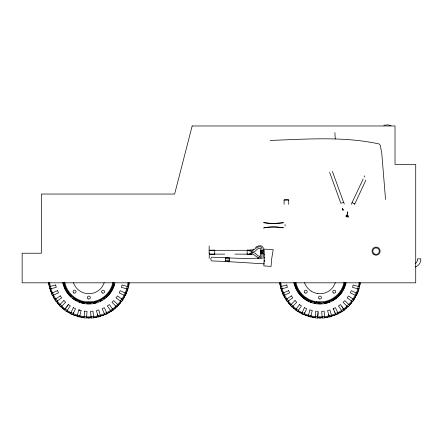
<?xml version="1.0" encoding="UTF-8"?>
<svg xmlns="http://www.w3.org/2000/svg" width="443" height="443" viewBox="0 0 443 443"><rect width="100%" height="100%" fill="white"/><g stroke="black" fill="none" stroke-linecap="round" stroke-linejoin="round"><path stroke-width="0.66" d="M347.478 211.643L347.262 216.605M263.247 256.79L263.33 253.54M347.384 213.681L347.406 213.161M347.445 212.396L347.423 212.806M347.257 216.937L347.268 216.633M209.162 245.97L209.151 252.859M264.632 261.796L264.737 259.936M84.159 316.557L86.59 316.767M317.852 315.039L318.174 311.368L315.743 311.152L315.156 317.847L317.587 318.063L317.869 314.857M317.913 314.364L317.958 313.827M318.008 313.245L318.063 312.636M317.587 318.063L317.725 316.485M317.769 315.992L317.797 315.66M347.234 216.954L347.378 216.937M128.121 282.44L127.379 286.449M129.035 282.556L128.271 286.687M129.206 283.265L128.78 285.674M359.234 282.44L358.492 286.449M360.148 282.556L359.018 289.118L352.528 287.38L353.16 285.021L359.65 286.759M209.19 250.672L209.251 250.306L250.721 250.306M224.701 254.132L209.251 254.132L209.312 253.767M209.279 250.234L214.733 250.168L214.733 254.282L209.279 254.216L209.157 258.396M214.733 254.282L214.8 253.889M80.582 317L81.778 317.52L82.985 317.426M311.695 317L312.885 317.52L314.098 317.426M345.811 283.132L343.486 289.523M79.779 315.776L77.431 315.117M310.897 315.748L308.533 315.145M78.826 309.906L77.088 316.396L79.447 317.033L81.185 310.537L78.826 309.906L80.05 310.233M114.438 284.201C113.043 289.412 110.025 294.174 105.883 297.641M126.748 288.808L125.214 293M127.988 287.828L125.574 294.462M357.861 288.808L356.327 293M358.946 288.371L357.163 293.388M358.68 290.182L357.844 292.474M76.118 315.798L73.726 315.222M304.934 314.962L306.019 315.682L307.232 315.798M104.238 282.662L102.516 286.272A16.441 16.441 0 0 1 97.704 291.084A16.125 16.125 0 0 1 91.269 293.526L86.429 293.521A16.12 16.12 0 0 1 79.995 291.084A16.441 16.441 0 0 1 75.188 286.272A16.125 16.125 0 0 1 73.433 282.673M335.351 282.662L333.623 286.272A16.441 16.441 0 0 1 328.817 291.084A16.125 16.125 0 0 1 322.382 293.526L317.542 293.521M354.522 204.561L365.84 180.196M250.954 250.09L247.26 250.09L247.083 253.966L247.26 254.376L251.569 254.376M247.26 254.376L247.438 253.966M71.035 312.581L73.3 313.5M351.277 204.267L363.188 178.961M364.057 177.089L364.639 175.838M73.577 312.908L73.715 312.608M304.413 313.5L302.148 312.581M304.69 312.908L304.828 312.608M124.184 295.21L121.947 299.086M125.325 294.972L122.046 300.592M355.292 295.21L353.06 299.086M356.687 294.462L353.154 300.592M67.524 311.778L68.466 312.675L69.64 313.002M298.637 311.778L299.579 312.675L300.747 313.002M122.988 299.186L124.184 297.74L124.511 296.566M354.101 299.186L354.4 298.682M342.904 290.586L341.016 293.432L337.904 296.843M354.638 298.82L355.618 296.566M65.215 308.954L67.214 310.355M65.647 308.339L66.051 307.763M66.893 306.562L67.225 306.085M67.58 305.581L67.94 305.066M120.463 301.03L121.842 299.014M351.576 301.03L352.977 299.031M120.546 301.085L117.672 304.502M121.299 301.617C117.329 306.944 112.013 311.257 105.988 314.059M351.653 301.085L348.779 304.502M352.406 301.617L349.433 305.149M61.882 307.575L62.651 308.627L64.617 309.812M292.995 307.575L293.764 308.627L294.861 309.148M292.912 306.119L291.184 304.391M60.093 304.369L61.798 306.119M115.872 306.157L117.6 304.43M348.713 304.43L346.897 306.069M284.079 204.345L284.079 200.103L284.467 199.721L288.349 199.721L288.736 200.103L288.736 204.345M115.944 306.224L112.522 309.092M347.052 306.224L343.63 309.092M348.209 306.39L343.209 310.537M57.047 302.431L57.629 303.599L58.614 304.302M288.16 302.431L288.736 303.599L289.728 304.302M336.996 297.641L332.156 300.858M104.05 299.047L104.941 298.399M113.048 309.845L113.463 309.541M344.322 310.072L342.317 311.473L338.463 305.969L340.462 304.568L344.322 310.072L344.161 309.845M57.219 300.98L55.923 298.909M286.953 298.964L288.354 300.963M110.462 310.41L112.461 309.009M341.575 310.41L343.558 308.981M110.517 310.488L106.652 312.708M255.473 247.548C257.189 245.97 259.626 245.383 261.863 246.059L263.247 247.703L263.33 250.943M341.631 310.488L337.765 312.708M342.157 311.241L337.095 314.059M341.376 312.066L338.613 313.317M263.297 228.023C269.516 226.456 276.709 226.866 282.999 227.796M53.182 296.528L54.162 298.781M285.514 298.643L284.661 297.774L283.509 294.999M102.106 300.288L100.057 301.345M253.922 249.06L252.338 249.824L249.614 250.317L249.475 251.054C254.254 251.945 256.209 245.527 260.938 246.912L261.896 248.002L261.968 252.25L261.896 256.491L260.938 257.582C256.204 258.928 254.232 252.615 249.475 253.33M52.59 292.895L53.62 295.11M104.398 313.65L106.608 312.614M333.219 308.732L335.429 307.702L338.269 313.794L336.054 314.823L333.219 308.732L333.507 309.358M335.506 313.65L337.721 312.614M264.288 227.796C270.474 226.639 277.396 226.705 283.625 227.802M104.437 313.738L100.245 315.255M104.825 314.569L99.891 316.319M283.027 222.729C276.953 223.571 270.335 223.577 264.261 222.729M103.911 315.25L101.525 315.82M329.033 302.226L330.162 301.788M335.024 315.25L332.632 315.82M346.614 216.61L348.663 215.874M345.712 216.948L347.268 216.367L348.774 217.076M50.391 290.032L50.535 291.328L51.222 292.325M344.333 203.968L343.613 202.318L340.866 203.32L329.642 172.36M281.499 290.032L281.648 291.328L282.335 292.325M342.832 210.242L343.331 210.06L342.605 208.642L343.026 210.17L342.428 208.697M253.33 251.94L254.935 251.386L258.025 248.606L260.246 248.224L260.545 248.468L260.545 256.026L259.781 256.298L260.174 256.298L258.025 255.888L254.935 253.108L253.33 252.543M283.653 222.735C277.008 223.394 269.781 223.87 263.242 222.513M96.773 302.619L93.467 303.422M327.886 302.619L324.575 303.422M331.353 315.255L335.55 313.738L335.938 314.569L331.004 316.319M51.05 288.725L50.419 286.366M100.218 315.161L97.825 315.671M331.331 315.161L328.939 315.671M97.881 315.887L93.49 316.656M98.119 316.778L93.567 317.576M98.257 316.745L99.348 316.474M328.994 315.887L324.597 316.656M329.232 316.778L324.68 317.576M329.37 316.745L330.461 316.474M48.78 283.16L48.697 284.461L49.201 285.563M279.887 283.16L279.804 284.461L280.308 285.563M261.863 258.43L259.653 258.723L257.51 258.308M383.799 125.247L387.763 124.865L390.997 125.535M91.048 316.767L93.479 316.557M322.155 316.767L324.592 316.557M91.175 303.721L86.551 303.732M91.053 316.867L86.579 316.867M91.136 317.786L86.501 317.786M322.288 303.721L317.664 303.732M322.166 316.867L317.692 316.867M322.244 317.786L317.614 317.786M258.712 258.047C243.113 259.05 227.564 257.671 211.992 257.195L210.94 258.153L210.824 259.836L211.732 260.933L225.83 261.464M262.129 257.942L264.864 257.854M270.141 140.425C306.434 139.218 343.519 136.145 379.252 143.992L380.266 145.409L381.728 152.874L385.548 199.511M284.079 200.103L288.736 200.103M249.797 254.066L252.338 254.659M235.011 254.138L251.386 254.138M264.504 263.878L227.181 261.58M316.33 301.727L323.595 301.727A24.415 24.415 0 0 0 333.335 298.034A24.753 24.753 0 0 0 340.578 290.796A24.415 24.415 0 0 0 344.067 282.219M316.219 302.497L319.962 302.774M316.208 302.575L323.717 302.575A25.273 25.273 0 0 0 330.677 300.487A25.567 25.567 0 0 0 341.293 291.261A25.273 25.273 0 0 0 344.909 282.385M316.036 303.732L319.962 304.02L323.888 303.732A26.442 26.442 0 0 0 331.17 301.545A26.718 26.718 0 0 0 342.273 291.898A26.442 26.442 0 0 0 346.055 282.612M225.459 258.69L229.385 259.033M225.304 260.423L229.236 260.766M315.266 316.557L317.703 316.767M315.261 316.651L310.864 315.87M315.178 317.57L309.485 316.479M84.148 316.651L79.757 315.87M84.07 317.57L78.372 316.479M360.043 283.221L360.142 284.428L359.616 285.624M314.187 303.189L315.372 303.427M84.259 303.427L80.953 302.624M358.276 286.394L357.734 288.775M127.257 286.416L126.626 288.775M308.505 315.239L304.319 313.705M308.943 316.324L303.926 314.541M77.398 315.239L73.206 313.705M77.835 316.324L72.818 314.541M312.06 302.624L309.784 301.794M127.307 290.087L127.191 291.295L126.471 292.38M78.677 301.794L79.801 302.237M345.928 215.752L347.905 216.666M355.175 295.16L356.122 292.906M125.098 292.945L124.068 295.16M352.135 202.689L354.788 203.924M308.782 301.351L305.709 299.684M302.104 312.675L298.255 310.465M297.724 311.219L302.851 314.065M301.334 313.323L301.716 313.506M70.991 312.675L67.142 310.465M71.738 314.065L66.616 311.219M76.683 300.869L74.596 299.684M296.312 308.981L298.311 310.382M304.795 299.069L300.498 295.309L297.054 290.619M296.256 309.059L292.84 306.191M296.749 310.56L291.749 306.412M72.796 298.421L73.682 299.069M65.143 309.059L61.727 306.191M347.312 215.376L346.62 214.849L346.902 215.625L347.323 215.193M64.274 309.563L60.231 306.024M351.742 302.475L351.221 303.577L350.169 304.347M120.629 302.475L120.108 303.577L119.062 304.347M70.941 296.865L67.829 293.454L65.941 290.619M291.112 304.457L288.249 301.035M290.951 305.615L287.496 301.567M60.004 304.457L57.141 301.035M59.351 305.111L56.383 301.567M346.897 307.614L346.193 308.599L345.025 309.181M115.789 307.614L115.08 308.599L113.912 309.181M341.88 306.589L342.19 307.032M342.721 307.791L343.126 308.367M286.854 299.036L284.616 295.16M286.095 299.562L284.007 296.013M286.172 299.678L286.804 300.614M55.74 299.036L53.503 295.16M55.691 300.614L52.667 295.553M110.124 311.828L109.26 312.68L108.009 313.046M296.461 289.55L294.135 283.16M65.348 289.55L63.022 283.16M334.698 311.905L334.88 312.298M283.675 292.906L284.705 295.121M283.581 292.95L282.064 288.753M283.26 294.495L280.845 287.861M52.473 292.95L50.951 288.753M52.152 294.495L49.738 287.861M247.26 250.09L247.438 250.5M332.388 171.358L343.613 202.318M209.279 254.216L209.157 252.815M328.684 314.718L328.767 315.039M97.571 314.718L97.654 315.039M281.526 286.366L282.158 288.725M281.432 286.394L280.712 282.468M280.546 286.632L279.804 282.59M50.319 286.394L49.605 282.468M49.433 286.632L48.691 282.59M328.169 317.011L327.061 317.515L325.76 317.432M97.056 317.011L95.948 317.515L94.652 317.432M214.733 250.168L214.8 250.561M209.251 250.306L209.312 250.672M209.19 253.767L209.251 254.132M334.914 132.595L335.257 138.958M321.158 317.83L319.979 318.135L318.716 317.825M262.693 250.622L262.693 253.784M261.298 250.622L261.298 253.784M252.471 251.574L252.471 252.898M251.901 251.574L251.901 252.898M251.131 251.63L251.131 252.815M90.045 317.83L88.866 318.135L87.603 317.825M62.756 282.612A26.442 26.442 0 0 0 64.728 288.626A26.718 26.718 0 0 0 77.641 301.545A26.442 26.442 0 0 0 84.923 303.732L88.849 304.02L92.781 303.732A26.442 26.442 0 0 0 100.057 301.545A26.718 26.718 0 0 0 111.16 291.898A26.442 26.442 0 0 0 114.942 282.612M112.959 282.219A24.415 24.415 0 0 1 109.465 290.796A24.753 24.753 0 0 1 102.228 298.034A24.415 24.415 0 0 1 92.482 301.727L85.217 301.727A24.415 24.415 0 0 1 75.476 298.034A24.753 24.753 0 0 1 68.239 290.796A24.415 24.415 0 0 1 64.744 282.219M113.724 282.368A25.196 25.196 0 0 1 110.119 291.217A25.489 25.489 0 0 1 102.649 298.687A25.196 25.196 0 0 1 92.598 302.497L85.106 302.497A25.196 25.196 0 0 1 75.055 298.687A25.472 25.472 0 0 1 67.585 291.217A25.196 25.196 0 0 1 63.98 282.368M63.903 282.385A25.273 25.273 0 0 0 65.785 288.133A25.55 25.55 0 0 0 75.011 298.748A25.273 25.273 0 0 0 85.095 302.575L92.609 302.575A25.273 25.273 0 0 0 99.564 300.487A25.567 25.567 0 0 0 110.18 291.261A25.273 25.273 0 0 0 113.796 282.385M308.754 301.545A26.718 26.718 0 0 1 295.841 288.626A26.442 26.442 0 0 1 293.87 282.612M316.119 303.732A26.442 26.442 0 0 1 308.837 301.545M317.637 293.526A16.125 16.125 0 0 1 311.202 291.084M311.108 291.084A16.441 16.441 0 0 1 306.301 286.272A16.125 16.125 0 0 1 304.546 282.673M316.413 301.727A24.415 24.415 0 0 1 306.672 298.034M306.589 298.034A24.753 24.753 0 0 1 299.346 290.796A24.415 24.415 0 0 1 295.858 282.219M323.706 302.497A25.196 25.196 0 0 0 333.762 298.687A25.489 25.489 0 0 0 341.226 291.217A25.196 25.196 0 0 0 344.831 282.368M316.302 302.497A25.196 25.196 0 0 1 306.246 298.687M306.163 298.687A25.472 25.472 0 0 1 298.698 291.217A25.196 25.196 0 0 1 295.093 282.368M316.291 302.575A25.273 25.273 0 0 1 306.207 298.748M306.124 298.748A25.55 25.55 0 0 1 296.899 288.133A25.273 25.273 0 0 1 295.016 282.385M285.037 224.546A5.056 5.056 0 0 1 285.026 226.024M415.152 263.513A4.884 4.884 0 0 0 417.594 259.282L417.539 258.845L420.795 258.845L420.85 259.282A8.14 8.14 0 0 1 415.324 266.991M264.327 254.808L263.829 265.889L271.066 266.393L271.526 259.786L273.198 249.697L264.083 249.093L264.327 254.808M84.63 311.152L84.043 317.847L86.479 318.063L87.061 311.368L84.63 311.152M225.559 257.555L225.21 261.525L229.142 261.868L229.485 257.904L225.559 257.555M128.542 286.759L127.905 289.118L121.415 287.38L122.046 285.021L128.542 286.759M192.162 125.978L174.636 194.04L41.387 194.04L41.387 253.224L22.15 253.224L22.15 282.817L415.728 282.817L415.728 164.447L395.012 164.447L395.012 125.978L192.162 125.978M309.934 309.906L308.195 316.396L310.554 317.033L312.293 310.537L309.934 309.906M126.305 293.504L125.269 295.719L119.178 292.878L120.214 290.669L126.305 293.504M357.412 293.504L356.382 295.719L350.291 292.878L351.321 290.669L357.412 293.504M73.328 307.669L70.487 313.76L72.696 314.796L75.537 308.705L73.328 307.669M304.435 307.669L301.6 313.76L303.809 314.796L306.65 308.705L304.435 307.669M122.927 299.773L121.526 301.772L116.022 297.917L117.423 295.918L122.927 299.773M354.04 299.773L352.639 301.772L347.135 297.917L348.536 295.918L354.04 299.773M68.311 304.54L64.457 310.045L66.456 311.446L70.31 305.941L68.311 304.54M299.418 304.54L295.564 310.045L297.563 311.446L301.423 305.941L299.418 304.54M118.519 305.349L116.791 307.077L112.04 302.325L113.768 300.598L118.519 305.349M349.632 305.349L347.905 307.077L343.153 302.325L344.875 300.598L349.632 305.349M63.908 300.559L59.152 305.31L60.879 307.038L65.63 302.281L63.908 300.559M295.016 300.559L290.265 305.31L291.992 307.038L296.744 302.281L295.016 300.559M113.209 310.072L111.204 311.473L107.35 305.969L109.355 304.568L113.209 310.072M60.259 295.869L54.755 299.723L56.156 301.727L61.66 297.868L60.259 295.869M291.372 295.869L285.868 299.723L287.269 301.727L292.773 297.868L291.372 295.869M107.162 313.794L104.947 314.823L102.106 308.732L104.321 307.702L107.162 313.794M57.474 290.614L51.382 293.454L52.418 295.669L58.509 292.829L57.474 290.614M288.587 290.614L282.496 293.454L283.526 295.669L289.617 292.829L288.587 290.614M100.555 316.418L98.191 317.044L96.452 310.554L98.811 309.923L100.555 316.418M331.663 316.418L329.304 317.044L327.565 310.554L329.924 309.923L331.663 316.418M55.652 284.965L49.162 286.704L49.793 289.063L56.283 287.324L55.652 284.965M286.765 284.965L280.275 286.704L280.906 289.063L287.396 287.324L286.765 284.965M93.595 317.852L91.158 318.063L90.571 311.368L93.008 311.158L93.595 317.852M324.702 317.852L322.271 318.063L321.684 311.368L324.115 311.158L324.702 317.852M263.579 250.622L260.384 250.622L260.384 253.784L263.579 253.784L263.579 250.622M102.35 292.961A1.49 1.49 0 0 0 104.587 291.671A1.49 1.49 0 0 0 102.35 290.381A1.49 1.49 0 0 0 102.35 292.961M88.107 298.864A1.49 1.49 0 0 0 90.339 297.574A1.49 1.49 0 0 0 88.107 296.278A1.49 1.49 0 0 0 88.107 298.864M73.854 292.961A1.49 1.49 0 0 0 76.091 291.671A1.49 1.49 0 0 0 73.854 290.381A1.49 1.49 0 0 0 73.854 292.961M333.463 292.961A1.49 1.49 0 0 0 335.7 291.671A1.49 1.49 0 0 0 333.463 290.381A1.49 1.49 0 0 0 333.463 292.961M319.215 298.864A1.49 1.49 0 0 0 321.452 297.574A1.49 1.49 0 0 0 319.215 296.278A1.49 1.49 0 0 0 319.215 298.864M304.967 292.961A1.49 1.49 0 0 0 307.204 291.671A1.49 1.49 0 0 0 304.967 290.381A1.49 1.49 0 0 0 304.967 292.961M374.042 254.664A4.07 4.07 0 0 0 380.144 251.142A4.07 4.07 0 0 0 374.042 247.615A4.07 4.07 0 0 0 374.042 254.664M374.446 253.961A3.256 3.256 0 0 0 379.33 251.142A3.256 3.256 0 0 0 374.446 248.324A3.256 3.256 0 0 0 374.446 253.961"/></g></svg>
